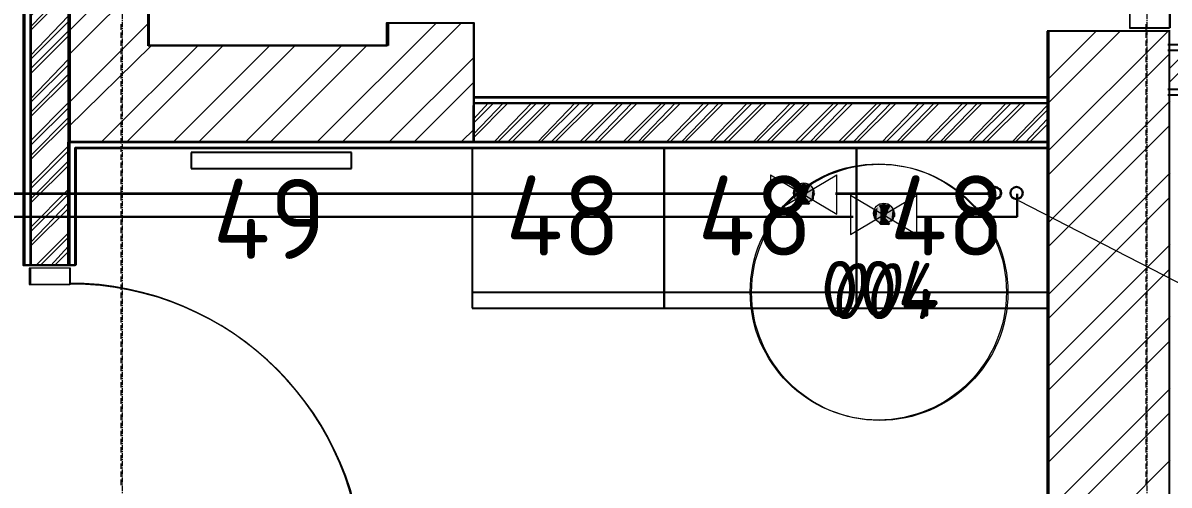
# Model space of a CAD drawing. Header units: millimetres. Extents: x -10178924 to 11692288, y -947381 to 58396.
# Drawn here: x 769948 to 773527, y -789537 to -788093 of the extents above; entities that cross this region are included whole.
import ezdxf

# ---------------------------------------------------------------- set-up
doc = ezdxf.new("R2010")
doc.units = ezdxf.units.MM
doc.linetypes.add('HIDDEN', pattern=[9.525, 6.35, -3.175])
doc.linetypes.add('осевая', pattern=[50.8, 31.75, -6.35, 6.35, -6.35])
for name, color, linetype, lineweight in [('PDF _0', 7, 'Continuous', 9), ('PDF _Текст', 7, 'Continuous', 5), ('АР_Двери', 250, 'Continuous', 9), ('Двери', 7, 'Continuous', 9), ('Основная ГКЛ', 250, 'Continuous', 9), ('Перегородки', 162, 'Continuous', 9), ('Размеры осевые', 153, 'Continuous', 9), ('ШТРИХОВКА', 252, 'Continuous', 15)]:
    doc.layers.add(name, color=color, linetype=linetype, lineweight=lineweight)
for name, color, linetype in [('PDF _PDF _Марки помещений', 5, 'Continuous'), ('PDF _В1_Арматура', 7, 'Continuous'), ('PDF _ВК_В1', 5, 'Continuous'), ('PDF _ВК_Т3', 1, 'Continuous'), ('PDF _Марки помещений', 5, 'Continuous'), ('PDF _Стены внутр.1', 7, 'Continuous'), ('Стены внутр.1', 7, 'Continuous'), ('ТХ пищеблок новое 12.09', 252, 'Continuous')]:
    doc.layers.add(name, color=color, linetype=linetype)
for name, color, linetype, true_color in [('PDF _АР_Двери', 7, 'Continuous', 0x545454), ('PDF _Основная ГКЛ', 7, 'Continuous', 0x545454), ('PDF _Перегородки', 7, 'Continuous', 0x0037dd), ('PDF _Размеры осевые', 7, 'Continuous', 0x5d6970), ('PDF _штриховка', 7, 'Continuous', 0x95834a)]:
    doc.layers.add(name, color=color, linetype=linetype, true_color=true_color)
doc.styles.add('GOST-2.304_Type-B', font='GOST_Common.ttf')
doc.styles.add('ISOCPEUR', font='isocpeui.ttf', dxfattribs={"width": 0.9})
doc.styles.add('PDF ISOCPEUR', font='isocpeur.ttf')

# ---------------------------------------------------------------- blocks, each defined once
blk = doc.blocks.new('*U2231')
at = {"layer": 'АР_Двери'}
for points in [[(-999.9, 0), (-1049.9, 0), (-1049.9, 125), (-999.9, 125)], [(-50, 0), (0, 0), (0, 125), (-50, 125)], [(-50, -949.9), (-85, -949.9), (-85, 0), (-50, 0)]]:
    blk.add_lwpolyline(points, close=True, dxfattribs=at)
blk.add_arc((-50, 0), 949.9, 180, 270, dxfattribs=at)
at = {"layer": 'Основная ГКЛ', "linetype": 'HIDDEN', "ltscale": 5}
for p, q in [((-1059.9, 125), (-1059.9, 0)), ((10, 0), (10, 125))]:
    blk.add_line(p, q, dxfattribs=at)
blk = doc.blocks.new('*U2235')
at = {"layer": 'АР_Двери'}
for points in [[(50, 0), (0, 0), (0, 125), (50, 125)], [(964.9, 0), (1014.9, 0), (1014.9, 125), (964.9, 125)], [(50, -914.9), (85, -914.9), (85, 0), (50, 0)]]:
    blk.add_lwpolyline(points, close=True, dxfattribs=at)
blk.add_arc((50, 0), 914.9, 270, 0, dxfattribs=at)
at = {"layer": 'Основная ГКЛ', "linetype": 'HIDDEN', "ltscale": 5}
for p, q in [((-10, 0), (-10, 125)), ((1024.9, 125), (1024.9, 0))]:
    blk.add_line(p, q, dxfattribs=at)
blk = doc.blocks.new('A$C5282721b')
at = {"layer": 'Перегородки', "lineweight": 20, "true_color": 0x000000, "transparency": 33554687}
h = blk.add_hatch(dxfattribs=at)
h.set_pattern_fill('ANSI32', color=18, scale=10)
h.set_pattern_definition([(45, (-2611.28, 234003.82), (-67.35192, 67.35192), []), (45, (-2566.37, 234003.82), (-67.35192, 67.35192), [])])
h.paths.add_polyline_path([(47735.543, -10999.487), (47615.543, -10999.487), (47615.543, -11596.906), (47735.543, -11596.906)])
h.paths.add_polyline_path([(47735.543, -9093.422), (47615.543, -9093.422), (47615.543, -9964.487), (47735.543, -9964.487)])
h.paths.add_polyline_path([(47615.543, -8058.422), (47735.543, -8058.422), (47735.543, -6046.445), (47615.543, -6046.445)])
h = blk.add_hatch(dxfattribs=at)
h.set_pattern_fill('ANSI32', color=18, scale=10)
h.set_pattern_definition([(45, (-3081.59, 241515.3), (-67.35192, 67.35192), []), (45, (-3036.69, 241515.3), (-67.35192, 67.35192), [])])
h.paths.add_polyline_path([(49152.073, -10813.422), (49152.073, -11596.906), (49272.073, -11596.906), (49272.073, -10813.422)])
h.paths.add_polyline_path([(49152.073, -10813.422), (49272.073, -10813.422), (49272.073, -9333.422), (49152.073, -9333.422), (49152.073, -9823.422)])
h.paths.add_polyline_path([(50792.073, -7673.422), (50792.073, -7553.422), (48997.987, -7553.422), (48997.987, -7673.422)])
at = {"layer": 'ШТРИХОВКА', "ltscale": 100, "true_color": 0x000000, "transparency": 33554687}
h = blk.add_hatch(dxfattribs=at)
h.set_pattern_fill('ANSI31', color=18, scale=50)
h.set_pattern_definition([(45, (-84344.04, 22834.88), (-112.2532, 112.2532), [])])
h.paths.add_polyline_path([(48997.987, -7673.422), (47735.543, -7673.422), (47735.543, -6046.445), (47382.946, -6046.445), (47382.946, -5676.669), (48224.83, -5676.669), (48224.83, -5827.958), (48997.987, -5827.958), (48997.987, -6271.605), (48729.504, -6271.605), (48729.504, -6127.958), (47983.364, -6127.958), (47983.364, -7373.422), (48729.504, -7373.422), (48729.504, -7301.605), (48997.987, -7301.605)])
h = blk.add_hatch(dxfattribs=at)
h.set_pattern_fill('ANSI31', color=18, scale=50)
h.set_pattern_definition([(45, (-81439.85, 21183.47), (-112.2532, 112.2532), [])])
h.paths.add_polyline_path([(50792.073, -7328.074), (50792.074, -7328.074), (51172.073, -7328.074), (51172.073, -10602.56), (50792.073, -10602.56)])
at = {"color": 18, "linetype": 'Continuous', "true_color": 0x000000, "transparency": 33554687, "flags": 128}
blk.add_lwpolyline([(47735.543, -6046.445), (47735.543, -7658.586)], dxfattribs=at)
at = {"layer": 'PDF _Марки помещений', "color": 18, "lineweight": 9, "true_color": 0x000000, "transparency": 33554687}
blk.add_circle((50265.04, -8144.126), 400.064, dxfattribs=at)
at = {"layer": 'Перегородки', "color": 18, "lineweight": 25, "true_color": 0x000000, "transparency": 33554687}
for p, q in [((47595.543, -8058.422), (47595.543, -6046.445)), ((47615.543, -8058.422), (47615.543, -6046.445)), ((47735.543, -8058.422), (47735.543, -7673.422)), ((47755.543, -8058.422), (47755.543, -7693.422))]:
    blk.add_line(p, q, dxfattribs=at)
at = {"layer": 'Перегородки', "color": 18, "linetype": 'Continuous', "lineweight": 25, "true_color": 0x000000, "transparency": 33554687}
for p, q in [((48997.987, -7533.422), (50792.073, -7533.422)), ((48997.987, -7553.422), (50792.073, -7553.422)), ((47755.543, -7693.422), (50792.073, -7693.422)), ((48997.987, -7673.422), (50792.073, -7673.422)), ((47595.543, -8058.422), (47755.543, -8058.422))]:
    blk.add_line(p, q, dxfattribs=at)
at = {"layer": 'Размеры осевые', "color": 251, "linetype": 'осевая', "ltscale": 0.5, "transparency": 33554687}
for p, q in [((47900, -19000), (47900, 1500)), ((51100, -19000), (51100, 1500))]:
    blk.add_line(p, q, dxfattribs=at)
at = {"layer": 'Стены внутр.1', "color": 18, "linetype": 'Continuous', "true_color": 0x000000, "transparency": 33554687}
for p, q in [((51012.073, -7328.074), (50792.073, -7328.074)), ((51082.073, -7328.074), (51012.073, -7328.074)), ((51172.073, -7328.074), (51082.073, -7328.074))]:
    blk.add_line(p, q, dxfattribs=at)
at = {"layer": 'Стены внутр.1', "color": 18, "true_color": 0x000000, "transparency": 33554687}
for p, q in [((48997.987, -7673.422), (48997.987, -7561.98)), ((47857.029, -7673.422), (48997.987, -7673.422))]:
    blk.add_line(p, q, dxfattribs=at)
at = {"layer": 'Стены внутр.1', "color": 18, "linetype": 'Continuous', "true_color": 0x000000, "transparency": 33554687, "flags": 128}
for points in [[(47735.543, -6046.445), (47735.543, -7673.422)], [(47983.364, -7373.422), (47983.364, -6127.958)], [(48729.504, -7301.605), (48729.504, -7373.422)], [(48997.987, -7561.98), (48997.987, -7301.605)], [(50792.073, -7328.074), (50792.073, -7561.98)], [(48729.504, -7373.422), (47983.364, -7373.422)], [(50792.073, -7561.98), (50792.073, -10331.966)], [(47735.543, -7673.422), (47857.029, -7673.422)]]:
    blk.add_lwpolyline(points, dxfattribs=at)
at = {"layer": 'ТХ пищеблок новое 12.09', "transparency": 33554687}
for p, q in [((49592.073, -7693.422), (48992.073, -7693.422)), ((48992.073, -7693.422), (48992.073, -8193.422)), ((50192.073, -7693.422), (49592.073, -7693.422)), ((49592.073, -7693.422), (49592.073, -8193.422)), ((49592.073, -8193.422), (49592.073, -7693.422)), ((50792.073, -7693.422), (50192.073, -7693.422)), ((50192.073, -7693.422), (50192.073, -8193.422)), ((50192.073, -8193.422), (50192.073, -7693.422)), ((50792.073, -8193.422), (50792.073, -7693.422)), ((48615.092, -7706.913), (48115.092, -7706.913)), ((48115.092, -7706.913), (48115.092, -7756.913)), ((48615.092, -7756.913), (48615.092, -7706.913)), ((48115.092, -7756.913), (48615.092, -7756.913)), ((48992.073, -8143.422), (49592.073, -8143.422)), ((49592.073, -8143.422), (50192.073, -8143.422)), ((50192.073, -8143.422), (50792.073, -8143.422)), ((48992.073, -8193.422), (49592.073, -8193.422)), ((49592.073, -8193.422), (50192.073, -8193.422)), ((50192.073, -8193.422), (50792.073, -8193.422))]:
    blk.add_line(p, q, dxfattribs=at)
at = {"layer": 'Двери', "color": 18, "linetype": 'Continuous', "ltscale": 2, "true_color": 0x000000, "transparency": 33554687, "rotation": 90}
for name, p in [('*U2231', (51172.073, -6268.074)), ('*U2235', (47738.043, -9083.422))]:
    blk.add_blockref(name, p, dxfattribs=at)
at = {"layer": 'PDF _Марки помещений', "color": 18, "lineweight": 9, "true_color": 0x000000, "transparency": 33554687, "insert": (50102.067, -8227.841), "char_height": 175, "width": 125.19623, "attachment_point": 7, "style": 'ISOCPEUR'}
blk.add_mtext('004', dxfattribs=at)
at = {"layer": 'ТХ пищеблок новое 12.09', "transparency": 33554687, "style": 'GOST-2.304_Type-B'}
for s, p in [('49', (48181.932, -8039.679)), ('48', (49096.395, -8029.394)), ('48', (49696.395, -8029.394)), ('48', (50296.395, -8029.394))]:
    blk.add_text(s, height=250, dxfattribs=at).set_placement(p)

msp = doc.modelspace()

# ---------------------------------------------------------------- linework, layer by layer
at = {"layer": 'PDF _0', "lineweight": 25}
msp.add_lwpolyline([(770089.7, -786835.7), (770089.7, -788448.5)], dxfattribs=at)
at = {"layer": 'PDF _PDF _Марки помещений', "lineweight": 9}
msp.add_circle((772619.2, -788933.3), 400, dxfattribs=at)
at = {"layer": 'PDF _АР_Двери', "lineweight": 9}
for points in [[(773527.2, -788059.1), (773527.2, -788109.9), (773404.5, -788109.9), (773404.5, -788059.1)], [(770094, -788910), (770094, -788859.2), (769967, -788859.2), (769967, -788910)]]:
    msp.add_lwpolyline(points, close=True, dxfattribs=at)
msp.add_arc((770091.9, -789822.3), 916.5, 0.0002, 89.9998, dxfattribs=at)
at = {"layer": 'PDF _В1_Арматура', "lineweight": 0}
for points in [[(772282.6, -788567.1), (772490, -788689.9), (772490, -788567.1)], [(772282.6, -788567.1), (772282.6, -788689.9), (772490, -788567.1)], [(772380, -788639.1), (772388.4, -788626.4), (772380, -788639.1)], [(772401.1, -788609.5), (772405.4, -788601), (772401.1, -788609.5)], [(772532.4, -788630.6), (772739.8, -788753.4), (772739.8, -788630.6)], [(772532.4, -788630.6), (772532.4, -788753.4), (772739.8, -788630.6)], [(772401.1, -788660.3), (772405.4, -788656), (772401.1, -788660.3)], [(772650.9, -788673), (772655.1, -788664.5), (772650.9, -788673)], [(772629.7, -788702.6), (772638.2, -788689.9), (772629.7, -788702.6)], [(772650.9, -788723.8), (772655.1, -788719.5), (772650.9, -788723.8)]]:
    msp.add_lwpolyline(points, dxfattribs=at)
for centre in [(772386.3, -788624.3), (772636.1, -788687.8)]:
    msp.add_circle(centre, 31.7, dxfattribs=at)
at = {"layer": 'PDF _В1_Арматура', "transparency": 33554559}
for points in [[(772375.7, -788609.5), (772375.7, -788596.8), (772367.3, -788601)], [(772380, -788617.9), (772380, -788596.8), (772375.7, -788609.5)], [(772380, -788596.8), (772375.7, -788609.5), (772375.7, -788596.8)], [(772388.4, -788626.4), (772388.4, -788592.5), (772380, -788617.9)], [(772388.4, -788592.5), (772380, -788617.9), (772380, -788596.8)], [(772392.7, -788596.8), (772388.4, -788626.4), (772388.4, -788592.5)], [(772392.7, -788617.9), (772392.7, -788596.8), (772388.4, -788626.4)], [(772401.1, -788609.5), (772401.1, -788596.8), (772392.7, -788617.9)], [(772401.1, -788596.8), (772392.7, -788617.9), (772392.7, -788596.8)], [(772405.4, -788601), (772401.1, -788609.5), (772401.1, -788596.8)], [(772358.8, -788643.3), (772358.8, -788613.7), (772354.6, -788639.1)], [(772358.8, -788613.7), (772354.6, -788639.1), (772354.6, -788617.9)], [(772354.6, -788639.1), (772354.6, -788617.9), (772354.6, -788634.9)], [(772354.6, -788617.9), (772354.6, -788634.9), (772354.6, -788622.2)], [(772354.6, -788634.9), (772354.6, -788622.2), (772354.6, -788626.4)], [(772363, -788651.8), (772363, -788605.2), (772358.8, -788647.6)], [(772363, -788605.2), (772358.8, -788647.6), (772358.8, -788609.5)], [(772358.8, -788647.6), (772358.8, -788609.5), (772358.8, -788643.3)], [(772358.8, -788609.5), (772358.8, -788643.3), (772358.8, -788613.7)], [(772367.3, -788656), (772367.3, -788601), (772363, -788651.8)], [(772367.3, -788601), (772363, -788651.8), (772363, -788605.2)], [(772375.7, -788609.5), (772367.3, -788656), (772367.3, -788601)], [(772375.7, -788647.6), (772375.7, -788609.5), (772367.3, -788656)], [(772380, -788617.9), (772375.7, -788647.6), (772375.7, -788609.5)], [(772380, -788639.1), (772380, -788617.9), (772375.7, -788647.6)], [(772388.4, -788626.4), (772380, -788639.1), (772380, -788617.9)], [(772388.4, -788660.3), (772388.4, -788626.4), (772380, -788660.3)], [(772388.4, -788626.4), (772380, -788660.3), (772380, -788639.1)], [(772388.4, -788626.4), (772388.4, -788626.4), (772392.7, -788617.9)], [(772388.4, -788626.4), (772392.7, -788617.9), (772392.7, -788639.1)], [(772392.7, -788639.1), (772388.4, -788660.3), (772388.4, -788626.4)], [(772405.4, -788656), (772405.4, -788601), (772392.7, -788639.1)], [(772405.4, -788601), (772392.7, -788639.1), (772392.7, -788617.9)], [(772409.6, -788605.2), (772405.4, -788656), (772405.4, -788601)], [(772409.6, -788651.8), (772409.6, -788605.2), (772405.4, -788656)], [(772413.8, -788609.5), (772409.6, -788651.8), (772409.6, -788605.2)], [(772413.8, -788647.6), (772413.8, -788609.5), (772409.6, -788651.8)], [(772418.1, -788613.7), (772413.8, -788647.6), (772413.8, -788609.5)], [(772418.1, -788643.3), (772418.1, -788613.7), (772413.8, -788647.6)], [(772418.1, -788617.9), (772418.1, -788643.3), (772418.1, -788613.7)], [(772418.1, -788622.2), (772418.1, -788639.1), (772418.1, -788617.9)], [(772418.1, -788639.1), (772418.1, -788617.9), (772418.1, -788643.3)], [(772422.3, -788626.4), (772418.1, -788634.9), (772418.1, -788622.2)], [(772418.1, -788634.9), (772418.1, -788622.2), (772418.1, -788639.1)], [(772375.7, -788647.6), (772375.7, -788660.3), (772367.3, -788656)], [(772380, -788660.3), (772380, -788639.1), (772375.7, -788660.3)], [(772380, -788639.1), (772375.7, -788660.3), (772375.7, -788647.6)], [(772392.7, -788660.3), (772392.7, -788639.1), (772388.4, -788660.3)], [(772401.1, -788647.6), (772392.7, -788660.3), (772392.7, -788639.1)], [(772401.1, -788660.3), (772401.1, -788647.6), (772392.7, -788660.3)], [(772405.4, -788656), (772401.1, -788660.3), (772401.1, -788647.6)], [(772617, -788715.3), (772617, -788668.7), (772612.8, -788711.1)], [(772617, -788668.7), (772612.8, -788711.1), (772612.8, -788673)], [(772621.3, -788719.5), (772621.3, -788664.5), (772617, -788715.3)], [(772621.3, -788664.5), (772617, -788715.3), (772617, -788668.7)], [(772625.5, -788673), (772625.5, -788660.3), (772621.3, -788664.5)], [(772625.5, -788673), (772621.3, -788719.5), (772621.3, -788664.5)], [(772629.7, -788681.4), (772629.7, -788660.3), (772625.5, -788673)], [(772629.7, -788660.3), (772625.5, -788673), (772625.5, -788660.3)], [(772638.2, -788689.9), (772638.2, -788656), (772629.7, -788681.4)], [(772638.2, -788656), (772629.7, -788681.4), (772629.7, -788660.3)], [(772642.4, -788660.3), (772638.2, -788689.9), (772638.2, -788656)], [(772642.4, -788681.4), (772642.4, -788660.3), (772638.2, -788689.9)], [(772650.9, -788673), (772650.9, -788660.3), (772642.4, -788681.4)], [(772650.9, -788660.3), (772642.4, -788681.4), (772642.4, -788660.3)], [(772655.1, -788719.5), (772655.1, -788664.5), (772642.4, -788702.6)], [(772655.1, -788664.5), (772642.4, -788702.6), (772642.4, -788681.4)], [(772655.1, -788664.5), (772650.9, -788673), (772650.9, -788660.3)], [(772659.4, -788668.7), (772655.1, -788719.5), (772655.1, -788664.5)], [(772659.4, -788715.3), (772659.4, -788668.7), (772655.1, -788719.5)], [(772663.6, -788673), (772659.4, -788715.3), (772659.4, -788668.7)], [(772608.6, -788706.8), (772608.6, -788677.2), (772604.3, -788702.6)], [(772608.6, -788677.2), (772604.3, -788702.6), (772604.3, -788681.4)], [(772604.3, -788702.6), (772604.3, -788681.4), (772604.3, -788698.4)], [(772604.3, -788681.4), (772604.3, -788698.4), (772604.3, -788685.7)], [(772604.3, -788698.4), (772604.3, -788685.7), (772604.3, -788689.9)], [(772612.8, -788711.1), (772612.8, -788673), (772608.6, -788706.8)], [(772612.8, -788673), (772608.6, -788706.8), (772608.6, -788677.2)], [(772625.5, -788711.1), (772625.5, -788673), (772621.3, -788719.5)], [(772629.7, -788681.4), (772625.5, -788711.1), (772625.5, -788673)], [(772629.7, -788702.6), (772629.7, -788681.4), (772625.5, -788711.1)], [(772629.7, -788723.8), (772629.7, -788702.6), (772625.5, -788723.8)], [(772629.7, -788702.6), (772625.5, -788723.8), (772625.5, -788711.1)], [(772638.2, -788689.9), (772629.7, -788702.6), (772629.7, -788681.4)], [(772638.2, -788723.8), (772638.2, -788689.9), (772629.7, -788723.8)], [(772638.2, -788689.9), (772629.7, -788723.8), (772629.7, -788702.6)], [(772638.2, -788689.9), (772638.2, -788689.9), (772642.4, -788681.4)], [(772638.2, -788689.9), (772642.4, -788681.4), (772642.4, -788702.6)], [(772642.4, -788702.6), (772638.2, -788723.8), (772638.2, -788689.9)], [(772642.4, -788723.8), (772642.4, -788702.6), (772638.2, -788723.8)], [(772650.9, -788711.1), (772642.4, -788723.8), (772642.4, -788702.6)], [(772663.6, -788711.1), (772663.6, -788673), (772659.4, -788715.3)], [(772667.8, -788677.2), (772663.6, -788711.1), (772663.6, -788673)], [(772667.8, -788706.8), (772667.8, -788677.2), (772663.6, -788711.1)], [(772667.8, -788681.4), (772667.8, -788706.8), (772667.8, -788677.2)], [(772672.1, -788685.7), (772667.8, -788702.6), (772667.8, -788681.4)], [(772667.8, -788702.6), (772667.8, -788681.4), (772667.8, -788706.8)], [(772672.1, -788698.4), (772672.1, -788685.7), (772667.8, -788702.6)], [(772672.1, -788689.9), (772672.1, -788698.4), (772672.1, -788685.7)], [(772625.5, -788711.1), (772625.5, -788723.8), (772621.3, -788719.5)], [(772650.9, -788723.8), (772650.9, -788711.1), (772642.4, -788723.8)], [(772655.1, -788719.5), (772650.9, -788723.8), (772650.9, -788711.1)]]:
    msp.add_solid(points, dxfattribs=at)
at = {"layer": 'PDF _ВК_В1', "lineweight": 30}
for points in [[(773053.1, -788626.4), (773053.1, -788698.4)], [(772540.8, -788698.4), (768798.7, -788698.4)], [(773053.1, -788698.4), (772739.8, -788698.4)]]:
    msp.add_lwpolyline(points, dxfattribs=at)
msp.add_circle((773051, -788624.3), 19.1, dxfattribs=at)
at = {"layer": 'PDF _ВК_Т3', "lineweight": 35}
for points in [[(772282.6, -788626.4), (768680.2, -788626.4)], [(772985.3, -788626.4), (772485.8, -788626.4)]]:
    msp.add_lwpolyline(points, dxfattribs=at)
msp.add_circle((772983.2, -788624.3), 19.1, dxfattribs=at)
at = {"layer": 'PDF _Основная ГКЛ', "lineweight": 9}
for points in [[(773404.4, -788118.4), (773527.2, -788118.4)], [(769967, -788850.8), (770094, -788850.8)]]:
    msp.add_lwpolyline(points, dxfattribs=at)
at = {"layer": 'PDF _Перегородки', "color": 5, "lineweight": 25}
for points in [[(770110.9, -788850.8), (769950, -788850.8), (769950, -786835.8)], [(769971.2, -788850.8), (769971.2, -786835.8)], [(773523, -788160.7), (774788.7, -788160.7)], [(773523, -788177.7), (774767.5, -788177.7)], [(773523, -788300.4), (774649, -788300.4)], [(771355.5, -788325.8), (773146.1, -788325.8)], [(771355.5, -788342.8), (773146.1, -788342.8)], [(773523, -788317.4), (774627.8, -788317.4)], [(770089.7, -788850.8), (770089.7, -788465.6)], [(770110.9, -788482.5), (773146.1, -788482.5)], [(770110.9, -788850.8), (770110.9, -788482.5)], [(771355.5, -788465.5), (773146.1, -788465.5)]]:
    msp.add_lwpolyline(points, dxfattribs=at)
at = {"layer": 'PDF _Перегородки', "color": 5, "lineweight": 20}
for points in [[(769971.2, -788105.7), (770089.7, -787982.9)], [(769971.2, -788194.6), (770089.7, -788071.8)], [(769971.2, -788236.9), (770089.7, -788118.4)], [(773527.2, -788236.9), (773586.5, -788177.7)], [(773527.2, -788279.3), (773628.8, -788177.7)], [(769971.2, -788330.1), (770089.7, -788207.3)], [(769971.2, -788372.4), (770089.7, -788253.9)], [(769971.2, -788461.3), (770089.7, -788342.8)], [(771355.5, -788393.6), (771402.1, -788342.8)], [(771355.5, -788440.1), (771448.6, -788342.8)], [(771419, -788465.5), (771537.5, -788342.8)], [(771461.3, -788465.5), (771584.1, -788342.8)], [(771554.5, -788465.5), (771673, -788342.8)], [(771596.8, -788465.5), (771719.6, -788342.8)], [(771685.7, -788465.5), (771808.5, -788342.8)], [(771732.3, -788465.5), (771850.8, -788342.8)], [(771821.2, -788465.5), (771943.9, -788342.8)], [(771867.7, -788465.5), (771986.3, -788342.8)], [(771956.6, -788465.5), (772075.2, -788342.8)], [(772003.2, -788465.5), (772121.7, -788342.8)], [(772092.1, -788465.5), (772210.6, -788342.8)], [(772134.4, -788465.5), (772257.2, -788342.8)], [(772227.6, -788465.5), (772346.1, -788342.8)], [(772269.9, -788465.5), (772392.7, -788342.8)], [(772358.8, -788465.5), (772481.6, -788342.8)], [(772405.4, -788465.5), (772523.9, -788342.8)], [(772494.3, -788465.5), (772617, -788342.8)], [(772540.8, -788465.5), (772659.4, -788342.8)], [(772629.7, -788465.5), (772748.3, -788342.8)], [(772676.3, -788465.5), (772794.8, -788342.8)], [(772765.2, -788465.5), (772883.7, -788342.8)], [(772811.8, -788465.5), (772930.3, -788342.8)], [(772900.7, -788465.5), (773019.2, -788342.8)], [(772943, -788465.5), (773065.8, -788342.8)], [(773036.1, -788465.5), (773146.2, -788351.2)], [(769971.2, -788507.9), (770089.7, -788389.3)], [(773078.5, -788465.5), (773146.2, -788393.6)], [(769971.2, -788596.8), (770089.7, -788478.2)], [(769971.2, -788643.3), (770089.7, -788524.8)], [(769971.2, -788732.2), (770089.7, -788613.7)], [(769971.2, -788778.8), (770089.7, -788656)], [(769988.1, -788850.8), (770089.7, -788749.2)], [(770034.7, -788850.8), (770089.7, -788791.5)]]:
    msp.add_lwpolyline(points, dxfattribs=at)
at = {"layer": 'PDF _Размеры осевые', "lineweight": 9}
for points in [[(770254.8, -788093), (770254.8, -788093)], [(773455.2, -788093), (773455.2, -788093)], [(770254.8, -788114.2), (770254.8, -788097.2)], [(770254.8, -788118.4), (770254.8, -788118.4)], [(770254.8, -788139.6), (770254.8, -788122.6)], [(773455.2, -788114.2), (773455.2, -788097.2)], [(773455.2, -788118.4), (773455.2, -788118.4)], [(773455.2, -788139.6), (773455.2, -788122.6)], [(770254.8, -788143.8), (770254.8, -788143.8)], [(770254.8, -788165), (770254.8, -788148)], [(773455.2, -788143.8), (773455.2, -788143.8)], [(773455.2, -788165), (773455.2, -788148)], [(770254.8, -788169.2), (770254.8, -788169.2)], [(770254.8, -788190.4), (770254.8, -788173.4)], [(770254.8, -788194.6), (770254.8, -788194.6)], [(770254.8, -788215.8), (770254.8, -788198.8)], [(773455.2, -788169.2), (773455.2, -788169.2)], [(773455.2, -788190.4), (773455.2, -788173.4)], [(773455.2, -788194.6), (773455.2, -788194.6)], [(773455.2, -788215.8), (773455.2, -788198.8)], [(770254.8, -788220), (770254.8, -788220)], [(770254.8, -788241.2), (770254.8, -788224.2)], [(773455.2, -788220), (773455.2, -788220)], [(773455.2, -788241.2), (773455.2, -788224.2)], [(770254.8, -788245.4), (770254.8, -788245.4)], [(770254.8, -788266.6), (770254.8, -788249.6)], [(770254.8, -788270.8), (770254.8, -788270.8)], [(770254.8, -788292), (770254.8, -788275)], [(773455.2, -788245.4), (773455.2, -788245.4)], [(773455.2, -788266.6), (773455.2, -788249.6)], [(773455.2, -788270.8), (773455.2, -788270.8)], [(773455.2, -788292), (773455.2, -788275)], [(770254.8, -788296.2), (770254.8, -788296.2)], [(770254.8, -788317.4), (770254.8, -788300.4)], [(773455.2, -788296.2), (773455.2, -788296.2)], [(773455.2, -788317.4), (773455.2, -788300.4)], [(770254.8, -788321.6), (770254.8, -788321.6)], [(770254.8, -788342.8), (770254.8, -788325.8)], [(770254.8, -788347), (770254.8, -788347)], [(773455.2, -788321.6), (773455.2, -788321.6)], [(773455.2, -788342.8), (773455.2, -788325.8)], [(773455.2, -788347), (773455.2, -788347)], [(770254.8, -788368.2), (770254.8, -788351.2)], [(770254.8, -788372.4), (770254.8, -788372.4)], [(770254.8, -788393.6), (770254.8, -788376.6)], [(773455.2, -788368.2), (773455.2, -788351.2)], [(773455.2, -788372.4), (773455.2, -788372.4)], [(773455.2, -788393.6), (773455.2, -788376.6)], [(770254.8, -788397.8), (770254.8, -788397.8)], [(770254.8, -788419), (770254.8, -788402)], [(773455.2, -788397.8), (773455.2, -788397.8)], [(773455.2, -788419), (773455.2, -788402)], [(770254.8, -788423.2), (770254.8, -788423.2)], [(770254.8, -788444.4), (770254.8, -788427.4)], [(770254.8, -788448.6), (770254.8, -788448.6)], [(770254.8, -788469.8), (770254.8, -788452.8)], [(773455.2, -788423.2), (773455.2, -788423.2)], [(773455.2, -788444.4), (773455.2, -788427.4)], [(773455.2, -788448.6), (773455.2, -788448.6)], [(773455.2, -788469.8), (773455.2, -788452.8)], [(770254.8, -788474), (770254.8, -788474)], [(770254.8, -788495.2), (770254.8, -788478.2)], [(773455.2, -788474), (773455.2, -788474)], [(773455.2, -788495.2), (773455.2, -788478.2)], [(770254.8, -788499.4), (770254.8, -788499.4)], [(770254.8, -788520.6), (770254.8, -788503.6)], [(770254.8, -788524.8), (770254.8, -788524.8)], [(773455.2, -788499.4), (773455.2, -788499.4)], [(773455.2, -788520.6), (773455.2, -788503.6)], [(773455.2, -788524.8), (773455.2, -788524.8)], [(770254.8, -788546), (770254.8, -788529)], [(770254.8, -788550.2), (770254.8, -788550.2)], [(770254.8, -788571.4), (770254.8, -788554.4)], [(773455.2, -788546), (773455.2, -788529)], [(773455.2, -788550.2), (773455.2, -788550.2)], [(773455.2, -788571.4), (773455.2, -788554.4)], [(770254.8, -788575.6), (770254.8, -788575.6)], [(770254.8, -788596.8), (770254.8, -788579.8)], [(773455.2, -788575.6), (773455.2, -788575.6)], [(773455.2, -788596.8), (773455.2, -788579.8)], [(770254.8, -788601), (770254.8, -788601)], [(770254.8, -788622.2), (770254.8, -788605.2)], [(770254.8, -788626.4), (770254.8, -788626.4)], [(770254.8, -788647.6), (770254.8, -788630.6)], [(773455.2, -788601), (773455.2, -788601)], [(773455.2, -788622.2), (773455.2, -788605.2)], [(773455.2, -788626.4), (773455.2, -788626.4)], [(773455.2, -788647.6), (773455.2, -788630.6)], [(770254.8, -788651.8), (770254.8, -788651.8)], [(770254.8, -788673), (770254.8, -788656)], [(773455.2, -788651.8), (773455.2, -788651.8)], [(773455.2, -788673), (773455.2, -788656)], [(770254.8, -788677.2), (770254.8, -788677.2)], [(770254.8, -788698.4), (770254.8, -788681.4)], [(770254.8, -788702.6), (770254.8, -788702.6)], [(773455.2, -788677.2), (773455.2, -788677.2)], [(773455.2, -788698.4), (773455.2, -788681.4)], [(773455.2, -788702.6), (773455.2, -788702.6)], [(770254.8, -788723.8), (770254.8, -788706.8)], [(770254.8, -788728), (770254.8, -788728)], [(770254.8, -788749.2), (770254.8, -788732.2)], [(773455.2, -788723.8), (773455.2, -788706.8)], [(773455.2, -788728), (773455.2, -788728)], [(773455.2, -788749.2), (773455.2, -788732.2)], [(770254.8, -788753.4), (770254.8, -788753.4)], [(770254.8, -788774.6), (770254.8, -788757.6)], [(773455.2, -788753.4), (773455.2, -788753.4)], [(773455.2, -788774.6), (773455.2, -788757.6)], [(770254.8, -788778.8), (770254.8, -788778.8)], [(770254.8, -788800), (770254.8, -788783)], [(770254.8, -788804.2), (770254.8, -788804.2)], [(770254.8, -788825.4), (770254.8, -788808.4)], [(773455.2, -788778.8), (773455.2, -788778.8)], [(773455.2, -788800), (773455.2, -788783)], [(773455.2, -788804.2), (773455.2, -788804.2)], [(773455.2, -788825.4), (773455.2, -788808.4)], [(770254.8, -788829.6), (770254.8, -788829.6)], [(770254.8, -788850.8), (770254.8, -788833.8)], [(773455.2, -788829.6), (773455.2, -788829.6)], [(773455.2, -788850.8), (773455.2, -788833.8)], [(770254.8, -788855), (770254.8, -788855)], [(770254.8, -788876.2), (770254.8, -788859.2)], [(770254.8, -788880.4), (770254.8, -788880.4)], [(773455.2, -788855), (773455.2, -788855)], [(773455.2, -788876.2), (773455.2, -788859.2)], [(773455.2, -788880.4), (773455.2, -788880.4)], [(770254.8, -788901.6), (770254.8, -788884.6)], [(770254.8, -788905.8), (770254.8, -788905.8)], [(770254.8, -788927), (770254.8, -788910)], [(773455.2, -788901.6), (773455.2, -788884.6)], [(773455.2, -788905.8), (773455.2, -788905.8)], [(773455.2, -788927), (773455.2, -788910)], [(770254.8, -788931.2), (770254.8, -788931.2)], [(770254.8, -788952.4), (770254.8, -788935.4)], [(773455.2, -788931.2), (773455.2, -788931.2)], [(773455.2, -788952.4), (773455.2, -788935.4)], [(770254.8, -788956.6), (770254.8, -788956.6)], [(770254.8, -788977.8), (770254.8, -788960.8)], [(770254.8, -788982), (770254.8, -788982)], [(770254.8, -789003.2), (770254.8, -788986.2)], [(773455.2, -788956.6), (773455.2, -788956.6)], [(773455.2, -788977.8), (773455.2, -788960.8)], [(773455.2, -788982), (773455.2, -788982)], [(773455.2, -789003.2), (773455.2, -788986.2)], [(770254.8, -789007.4), (770254.8, -789007.4)], [(770254.8, -789028.6), (770254.8, -789011.6)], [(773455.2, -789007.4), (773455.2, -789007.4)], [(773455.2, -789028.6), (773455.2, -789011.6)], [(770254.8, -789032.8), (770254.8, -789032.8)], [(770254.8, -789054), (770254.8, -789037)], [(770254.8, -789058.2), (770254.8, -789058.2)], [(770254.8, -789079.4), (770254.8, -789062.4)], [(773455.2, -789032.8), (773455.2, -789032.8)], [(773455.2, -789054), (773455.2, -789037)], [(773455.2, -789058.2), (773455.2, -789058.2)], [(773455.2, -789079.4), (773455.2, -789062.4)], [(770254.8, -789083.6), (770254.8, -789083.6)], [(770254.8, -789104.8), (770254.8, -789087.8)], [(773455.2, -789083.6), (773455.2, -789083.6)], [(773455.2, -789104.8), (773455.2, -789087.8)], [(770254.8, -789109), (770254.8, -789109)], [(770254.8, -789130.2), (770254.8, -789113.2)], [(770254.8, -789134.4), (770254.8, -789134.4)], [(773455.2, -789109), (773455.2, -789109)], [(773455.2, -789130.2), (773455.2, -789113.2)], [(773455.2, -789134.4), (773455.2, -789134.4)], [(770254.8, -789155.6), (770254.8, -789138.6)], [(770254.8, -789159.8), (770254.8, -789159.8)], [(770254.8, -789181), (770254.8, -789164)], [(773455.2, -789155.6), (773455.2, -789138.6)], [(773455.2, -789159.8), (773455.2, -789159.8)], [(773455.2, -789181), (773455.2, -789164)], [(770254.8, -789185.2), (770254.8, -789185.2)], [(770254.8, -789206.4), (770254.8, -789189.4)], [(773455.2, -789185.2), (773455.2, -789185.2)], [(773455.2, -789206.4), (773455.2, -789189.4)], [(770254.8, -789210.6), (770254.8, -789210.6)], [(770254.8, -789231.8), (770254.8, -789214.8)], [(770254.8, -789236), (770254.8, -789236)], [(770254.8, -789257.2), (770254.8, -789240.2)], [(773455.2, -789210.6), (773455.2, -789210.6)], [(773455.2, -789231.8), (773455.2, -789214.8)], [(773455.2, -789236), (773455.2, -789236)], [(773455.2, -789257.2), (773455.2, -789240.2)], [(770254.8, -789261.4), (770254.8, -789261.4)], [(770254.8, -789282.6), (770254.8, -789265.6)], [(773455.2, -789261.4), (773455.2, -789261.4)], [(773455.2, -789282.6), (773455.2, -789265.6)], [(770254.8, -789286.8), (770254.8, -789286.8)], [(770254.8, -789308), (770254.8, -789291)], [(770254.8, -789312.2), (770254.8, -789312.2)], [(773455.2, -789286.8), (773455.2, -789286.8)], [(773455.2, -789308), (773455.2, -789291)], [(773455.2, -789312.2), (773455.2, -789312.2)], [(770254.8, -789333.4), (770254.8, -789316.4)], [(770254.8, -789337.6), (770254.8, -789337.6)], [(770254.8, -789358.8), (770254.8, -789341.8)], [(773455.2, -789333.4), (773455.2, -789316.4)], [(773455.2, -789337.6), (773455.2, -789337.6)], [(773455.2, -789358.8), (773455.2, -789341.8)], [(770254.8, -789363), (770254.8, -789363)], [(770254.8, -789384.2), (770254.8, -789367.2)], [(773455.2, -789363), (773455.2, -789363)], [(773455.2, -789384.2), (773455.2, -789367.2)], [(770254.8, -789388.4), (770254.8, -789388.4)], [(770254.8, -789409.6), (770254.8, -789392.6)], [(770254.8, -789413.8), (770254.8, -789413.8)], [(770254.8, -789435), (770254.8, -789418)], [(773455.2, -789388.4), (773455.2, -789388.4)], [(773455.2, -789409.6), (773455.2, -789392.6)], [(773455.2, -789413.8), (773455.2, -789413.8)], [(773455.2, -789435), (773455.2, -789418)], [(770254.8, -789439.2), (770254.8, -789439.2)], [(770254.8, -789460.4), (770254.8, -789443.4)], [(773455.2, -789439.2), (773455.2, -789439.2)], [(773455.2, -789460.4), (773455.2, -789443.4)], [(770254.8, -789464.6), (770254.8, -789464.6)], [(770254.8, -789485.8), (770254.8, -789468.8)], [(770254.8, -789490), (770254.8, -789490)], [(773455.2, -789464.6), (773455.2, -789464.6)], [(773455.2, -789485.8), (773455.2, -789468.8)], [(773455.2, -789490), (773455.2, -789490)], [(770254.8, -789511.2), (770254.8, -789494.2)], [(770254.8, -789515.4), (770254.8, -789515.4)], [(770254.8, -789536.6), (770254.8, -789519.6)], [(773455.2, -789511.2), (773455.2, -789494.2)], [(773455.2, -789515.4), (773455.2, -789515.4)], [(773455.2, -789536.6), (773455.2, -789519.6)]]:
    msp.add_lwpolyline(points, dxfattribs=at)
at = {"layer": 'PDF _Стены внутр.1', "lineweight": 25}
for points in [[(770089.7, -786835.7), (770089.7, -788465.5)], [(770339.5, -788165), (770339.5, -786920.4)], [(771084.6, -788165), (771084.6, -788093), (771126.9, -788093), (771355.5, -788093), (771355.5, -788351.2)], [(773366.3, -788118.4), (773146.2, -788118.4)], [(773146.2, -788118.4), (773146.2, -788351.2), (773146.2, -791124)], [(773527.2, -788118.5), (773527.2, -791395), (773146.2, -791395)], [(773527.2, -788118.4), (773438.3, -788118.4), (773366.4, -788118.4)], [(771084.6, -788165), (770339.5, -788165)], [(770212.5, -788465.5), (771355.5, -788465.5), (771355.5, -788351.2)], [(770089.7, -788465.5), (770212.5, -788465.5)]]:
    msp.add_lwpolyline(points, dxfattribs=at)
at = {"layer": 'PDF _Текст'}
msp.add_lwpolyline([(773057.3, -788647.6), (779441, -791928.3), (779542.6, -791928.3), (782378.8, -791928.3)], dxfattribs=at)
at = {"layer": 'PDF _штриховка', "color": 251, "lineweight": 5, "true_color": 0x636466}
for points in [[(770089.7, -788194.6), (770339.5, -787944.8)], [(770944.9, -788465.5), (771317.4, -788093)], [(771084.6, -788097.2), (771093, -788093)], [(773146.2, -788122.6), (773150.4, -788118.4)], [(773146.2, -788347), (773374.8, -788118.4)], [(770089.7, -788419), (770348, -788165)], [(770271.8, -788465.5), (770572.3, -788165)], [(770496.1, -788465.5), (770796.7, -788165)], [(770720.5, -788465.5), (771021, -788165)], [(773146.2, -788571.4), (773527.2, -788190.4)], [(771169.2, -788465.5), (771355.5, -788279.3)], [(773146.2, -788795.7), (773527.2, -788414.7)], [(773146.2, -789020.1), (773527.2, -788639.1)], [(773146.2, -789244.5), (773527.2, -788863.5)], [(773146.2, -789468.8), (773527.2, -789087.9)], [(773146.2, -789693.2), (773527.2, -789312.2)]]:
    msp.add_lwpolyline(points, dxfattribs=at)

# ---------------------------------------------------------------- block references
msp.add_blockref('A$C5282721b', (722358.6, -780790.4))

# ---------------------------------------------------------------- texts
at = {"layer": 'PDF _Текст', "color": 5, "insert": (772439.2, -788923.9), "char_height": 175, "attachment_point": 4, "style": 'PDF ISOCPEUR'}
msp.add_mtext('004', dxfattribs=at)

doc.saveas('drawing.dxf')
